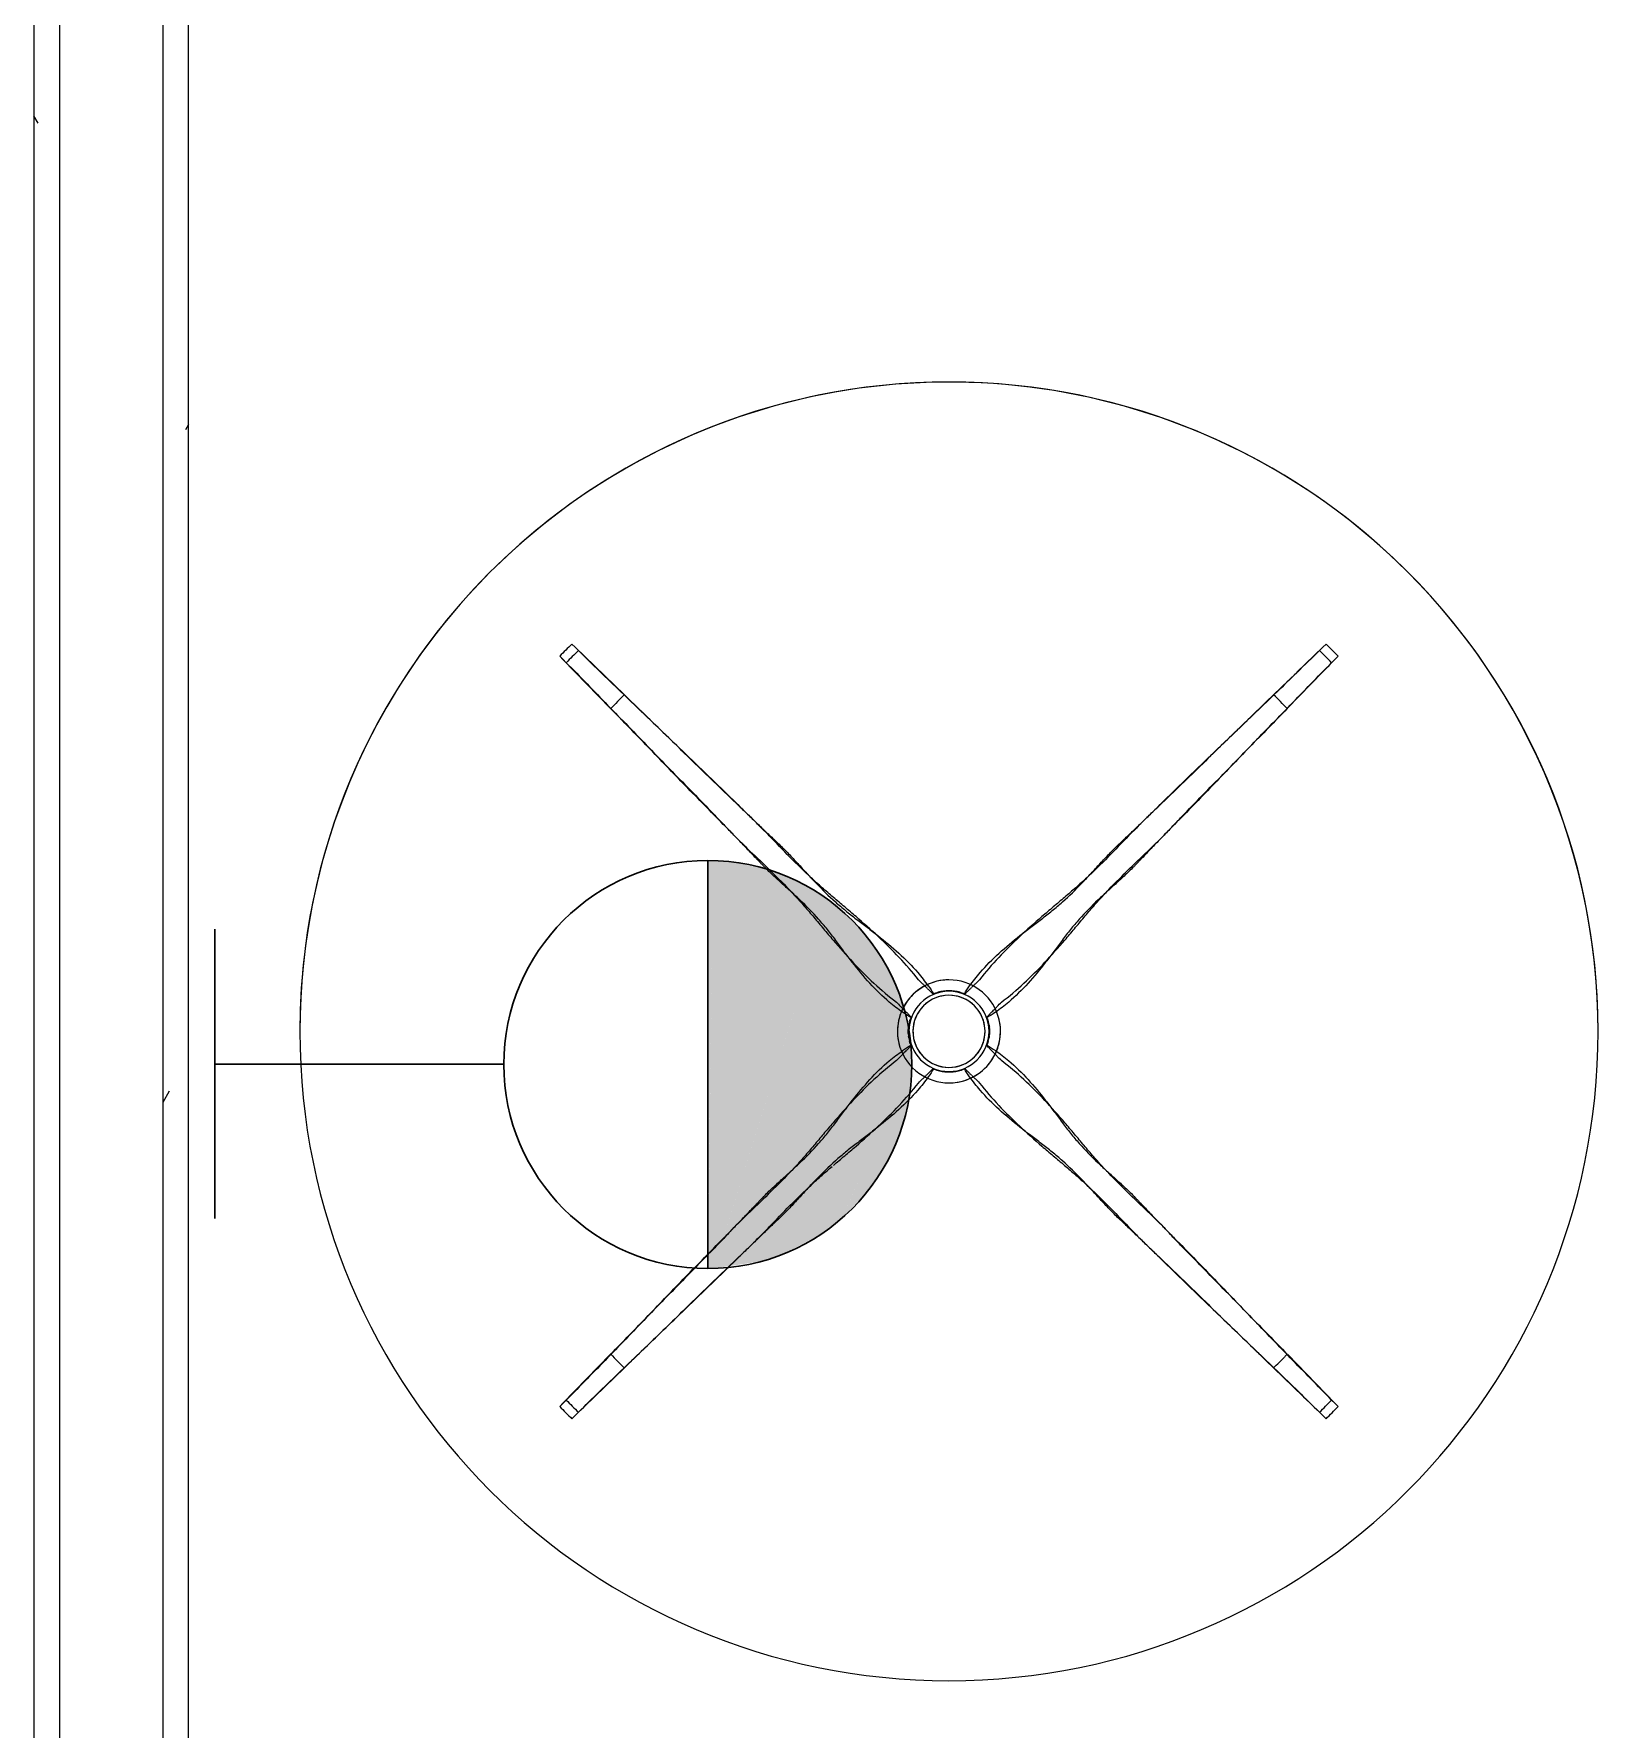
# Model space of a CAD drawing. Header units: inches. Extents: x 0 to 1865, y 0 to 1094.
# Drawn here: x 736.61 to 774.56, y 552.08 to 593.2 of the extents above; entities that cross this region are included whole.
import ezdxf

# ---------------------------------------------------------------- set-up
doc = ezdxf.new("R2010")
doc.units = ezdxf.units.IN
doc.header["$MEASUREMENT"] = 0
for name, color, linetype, lineweight in [('A-ANNO-NOTE', 131, 'Continuous', 9), ('A-WALL', 113, 'Continuous', 13), ('A-WALL-PATT', 111, 'Continuous', 13), ('I-FURN', 30, 'Continuous', 9), ('I-WALL', 2, 'Continuous', 13)]:
    doc.layers.add(name, color=color, linetype=linetype, lineweight=lineweight)
pattern_1 = [(0, (0, 0), (30.72, 7.68), [1.267, -21.773, 1.267, -21.773, -122.88]), (0, (0, 0), (30.72, 7.68), [-46.08, 1.267, -44.813, 1.267, -21.773, -53.76]), (0, (0, 0), (30.72, 7.68), [-115.2, 1.267, -14.093, 1.267, -37.133]), (120, (11.52, 3.84), (-22.011075, 22.7643), [1.267, -21.773, 1.267, -21.773, -122.88]), (120, (11.52, 3.84), (-22.011075, 22.7643), [-46.08, 1.267, -44.813, 1.267, -21.773, -53.76]), (120, (11.52, 3.84), (-22.011075, 22.7643), [-115.2, 1.267, -14.093, 1.267, -37.133]), (240, (15.36, 19.2), (-8.708925, -30.4443), [1.267, -21.773, 1.267, -21.773, -122.88]), (240, (15.36, 19.2), (-8.708925, -30.4443), [-46.08, 1.267, -44.813, 1.267, -21.773, -53.76]), (240, (15.36, 19.2), (-8.708925, -30.4443), [-115.2, 1.267, -14.093, 1.267, -37.133])]

# ---------------------------------------------------------------- blocks, each defined once
blk = doc.blocks.new('HighTower_FourResting_Round - 20_-7357573-Level 05 POWER _ SIGNAL')
at = {"layer": 'I-FURN'}
for p, q in [((-3.927, 5.299), (-4.003, 5.377)), ((-4.003, 5.377), (-3.924, 5.299)), ((-3.709, 5.673), (-3.63, 5.597)), ((-3.63, 5.594), (-3.709, 5.673)), ((-3.63, 5.597), (-2.434, 4.442)), ((-3.551, 5.515), (-3.63, 5.594)), ((13.312, 4.442), (14.509, 5.597)), ((14.509, 5.597), (14.588, 5.673)), ((14.882, 5.377), (14.805, 5.299)), ((-2.781, 4.117), (-3.927, 5.299)), ((-3.924, 5.299), (-3.845, 5.22)), ((14.805, 5.299), (13.648, 4.105)), ((5.066, -2.811), (5.054, -2.82)), ((5.825, -2.82), (5.813, -2.811)), ((4.513, -3.387), (4.521, -3.374)), ((6.358, -3.374), (6.366, -3.387)), ((4.513, -4.058), (4.521, -4.071)), ((6.358, -4.071), (6.366, -4.058)), ((5.066, -4.635), (5.054, -4.626)), ((5.825, -4.626), (5.812, -4.635)), ((-3.927, -12.744), (-2.769, -11.551)), ((-2.434, -11.888), (-2.99, -12.424)), ((14.509, -13.042), (13.312, -11.888)), ((13.648, -11.551), (14.805, -12.744)), ((-4.003, -12.823), (-3.927, -12.744)), ((-3, -12.435), (-3.63, -13.042)), ((14.805, -12.744), (14.882, -12.823)), ((-3.63, -13.042), (-3.709, -13.118)), ((14.588, -13.118), (14.509, -13.042))]:
    blk.add_line(p, q, dxfattribs=at)
at = {"layer": 'I-FURN', "flags": 128}
for points in [[(14.588, 5.673), (14.509, 5.594), (14.43, 5.515)], [(14.724, 5.22), (14.803, 5.299), (14.882, 5.377)], [(-3.845, -12.666), (-3.924, -12.744), (-4.003, -12.823)], [(14.882, -12.823), (14.803, -12.744), (14.724, -12.666)], [(-3.709, -13.118), (-3.63, -13.04), (-3.551, -12.961)], [(14.43, -12.961), (14.509, -13.04), (14.588, -13.118)]]:
    blk.add_lwpolyline(points, dxfattribs=at)
at = {"layer": 'I-FURN'}
for radius, start, end in [(15.75, 0, 180), (15.75, 0, 180), (13.114, 135.1467, 136.0566), (13.114, 134.2368, 135.1467), (12.891, 134.2221, 136.074), (12.891, 43.926, 45.7779), (13.114, 44.8533, 45.7632), (13.114, 43.9434, 44.8533), (11.342, 135.9037, 136.3301), (11.342, 133.9866, 135.8429), (11.342, 43.6699, 46.0134), (1.25, 90, 198), (1.25, 126, 270), (0.973, 90, 270), (0.875, 90, 234), (0.875, 90, 270), (0.875, 90, 270), (0.875, 90, 270), (1.25, 90, 126), (1.25, 18, 90), (1.25, 18, 90), (0.973, 270, 90), (0.875, 270, 90), (0.875, 270, 90), (0.875, 270, 90), (0.875, 18, 90), (1.25, 270, 18), (0.875, 270, 18), (1.25, 342, 18), (15.75, 180, 360), (15.75, 180, 230), (1.25, 198, 270), (1.25, 306, 342), (15.75, 300, 0), (0.875, 234, 270), (1.25, 270, 306), (11.342, 223.6694, 226.0134), (11.342, 313.9866, 316.3306), (12.891, 223.9259, 225.778), (12.891, 315.148, 316.0741), (13.114, 223.9435, 225.763), (12.891, 314.222, 315.148), (13.114, 314.237, 316.0565), (15.75, 230, 300)]:
    blk.add_arc((5.439, -3.723), radius, start, end, dxfattribs=at)
for points, knots in [([(4.697, -2.47), (4.551, -2.283), (4.239, -1.922), (3.727, -1.417), (3.277, -1.017), (2.911, -0.705), (2.634, -0.473), (2.361, -0.238), (2.006, 0.083), (1.578, 0.501), (1.164, 0.932), (0.872, 1.231), (0.702, 1.4), (0.573, 1.524), (0.443, 1.648), (0.27, 1.813), (-0.032, 2.103), (-0.461, 2.519), (-0.974, 3.021), (-1.66, 3.687), (-2.524, 4.514), (-3.21, 5.18), (-3.551, 5.515)], [0, 0, 0, 0, 0.0625, 0.125, 0.1875, 0.21875, 0.25, 0.28125, 0.3125, 0.375, 0.4375, 0.46875, 0.484375, 0.5, 0.515625, 0.53125, 0.5625, 0.625, 0.6875, 0.75, 0.875, 1, 1, 1, 1]), ([(14.43, 5.515), (14.089, 5.18), (13.403, 4.514), (12.539, 3.687), (11.852, 3.021), (11.34, 2.519), (10.911, 2.103), (10.609, 1.813), (10.436, 1.648), (10.306, 1.524), (10.176, 1.4), (10.007, 1.231), (9.715, 0.932), (9.301, 0.501), (8.873, 0.083), (8.527, -0.23), (8.355, -0.378), (8.272, -0.448)], [0, 0, 0, 0, 0.125, 0.25, 0.3125, 0.375, 0.4375, 0.46875, 0.484375, 0.5, 0.515625, 0.53125, 0.5625, 0.625, 0.6875, 0.71875, 0.7467682, 0.7467682, 0.7467682, 0.7467682]), ([(-3.845, 5.22), (-3.509, 4.879), (-2.84, 4.195), (-2.01, 3.332), (-1.342, 2.647), (-0.839, 2.135), (-0.421, 1.707), (-0.13, 1.405), (0.036, 1.233), (0.159, 1.102), (0.284, 0.973), (0.453, 0.804), (0.754, 0.514), (1.188, 0.102), (1.607, -0.325), (1.929, -0.68), (2.163, -0.955), (2.394, -1.233), (2.706, -1.601), (3.106, -2.052), (3.614, -2.563), (3.978, -2.872), (4.167, -3.015)], [0, 0, 0, 0, 0.125, 0.25, 0.3125, 0.375, 0.4375, 0.46875, 0.484375, 0.5, 0.515625, 0.53125, 0.5625, 0.625, 0.6875, 0.71875, 0.75, 0.78125, 0.8125, 0.875, 0.9375, 1, 1, 1, 1]), ([(8.716, -0.956), (8.794, -0.864), (8.95, -0.68), (9.272, -0.325), (9.691, 0.102), (10.124, 0.514), (10.425, 0.804), (10.595, 0.973), (10.72, 1.102), (10.843, 1.233), (11.009, 1.405), (11.3, 1.707), (11.718, 2.135), (12.221, 2.647), (12.889, 3.332), (13.719, 4.195), (14.388, 4.879), (14.724, 5.22)], [0.25, 0.25, 0.25, 0.25, 0.28125, 0.3125, 0.375, 0.4375, 0.46875, 0.484375, 0.5, 0.515625, 0.53125, 0.5625, 0.625, 0.6875, 0.75, 0.875, 1, 1, 1, 1]), ([(-2.434, 4.442), (-2.124, 4.137), (-1.656, 3.683), (-1.029, 3.08), (-0.558, 2.63), (-0.09, 2.176), (0.297, 1.795), (0.609, 1.492), (0.843, 1.266), (1.04, 1.078), (1.197, 0.928), (1.317, 0.817), (1.434, 0.703), (1.586, 0.548), (1.771, 0.349), (1.991, 0.108), (2.288, -0.209), (2.599, -0.513), (2.89, -0.761), (3.061, -0.898), (3.192, -0.998), (3.324, -1.098), (3.5, -1.231), (3.806, -1.468), (4.23, -1.821), (4.639, -2.23), (4.859, -2.508), (4.939, -2.62)], [0, 0, 0, 0, 0.125, 0.1875, 0.25, 0.3125, 0.375, 0.40625, 0.4375, 0.46875, 0.484375, 0.5, 0.515625, 0.53125, 0.5625, 0.59375, 0.625, 0.6875, 0.71875, 0.734375, 0.75, 0.765625, 0.78125, 0.8125, 0.875, 0.9375, 0.9775843, 0.9775843, 0.9775843, 0.9775843]), ([(5.94, -2.62), (6.019, -2.508), (6.24, -2.23), (6.649, -1.821), (7.073, -1.468), (7.379, -1.231), (7.555, -1.098), (7.687, -0.998), (7.818, -0.898), (7.989, -0.761), (8.279, -0.513), (8.59, -0.209), (8.888, 0.108), (9.108, 0.349), (9.293, 0.548), (9.445, 0.703), (9.562, 0.817), (9.681, 0.928), (9.839, 1.078), (10.035, 1.266), (10.27, 1.492), (10.581, 1.795), (10.969, 2.176), (11.437, 2.63), (11.908, 3.08), (12.535, 3.683), (13.003, 4.137), (13.312, 4.442)], [0.0224157, 0.0224157, 0.0224157, 0.0224157, 0.0625, 0.125, 0.1875, 0.21875, 0.234375, 0.25, 0.265625, 0.28125, 0.3125, 0.375, 0.40625, 0.4375, 0.46875, 0.484375, 0.5, 0.515625, 0.53125, 0.5625, 0.59375, 0.625, 0.6875, 0.75, 0.8125, 0.875, 1, 1, 1, 1]), ([(4.31, -3.258), (4.2, -3.182), (3.922, -2.968), (3.513, -2.563), (3.16, -2.135), (2.924, -1.826), (2.792, -1.649), (2.693, -1.515), (2.593, -1.382), (2.457, -1.21), (2.209, -0.918), (1.904, -0.608), (1.584, -0.312), (1.341, -0.094), (1.141, 0.09), (1.004, 0.222), (0.927, 0.3), (0.871, 0.359), (0.815, 0.418), (0.74, 0.497), (0.609, 0.635), (0.42, 0.832), (0.193, 1.066), (-0.112, 1.377), (-0.494, 1.764), (-0.95, 2.231), (-1.402, 2.702), (-2.007, 3.328), (-2.463, 3.796), (-2.769, 4.105)], [0.0235313, 0.0235313, 0.0235313, 0.0235313, 0.0625, 0.125, 0.1875, 0.21875, 0.234375, 0.25, 0.265625, 0.28125, 0.3125, 0.375, 0.40625, 0.4375, 0.46875, 0.484375, 0.4921875, 0.5, 0.5078125, 0.515625, 0.53125, 0.5625, 0.59375, 0.625, 0.6875, 0.75, 0.8125, 0.875, 1, 1, 1, 1]), ([(13.648, 4.105), (13.342, 3.796), (12.886, 3.328), (12.281, 2.702), (11.829, 2.231), (11.373, 1.764), (10.99, 1.377), (10.686, 1.066), (10.459, 0.832), (10.27, 0.635), (10.139, 0.497), (10.064, 0.418), (10.008, 0.359), (9.951, 0.3), (9.875, 0.222), (9.738, 0.09), (9.537, -0.094), (9.295, -0.312), (8.975, -0.608), (8.67, -0.918), (8.422, -1.21), (8.286, -1.382), (8.219, -1.471), (8.186, -1.515)], [0, 0, 0, 0, 0.125, 0.1875, 0.25, 0.3125, 0.375, 0.40625, 0.4375, 0.46875, 0.484375, 0.4921875, 0.5, 0.5078125, 0.515625, 0.53125, 0.5625, 0.59375, 0.625, 0.6875, 0.71875, 0.734375, 0.75, 0.75, 0.75, 0.75]), ([(8.244, -0.472), (8.152, -0.55), (7.968, -0.705), (7.602, -1.017), (7.152, -1.417), (6.64, -1.922), (6.328, -2.283), (6.182, -2.47)], [0.75, 0.75, 0.75, 0.75, 0.78125, 0.8125, 0.875, 0.9375, 1, 1, 1, 1]), ([(6.712, -3.015), (6.901, -2.872), (7.265, -2.563), (7.773, -2.052), (8.172, -1.601), (8.485, -1.233), (8.639, -1.048), (8.716, -0.956)], [0, 0, 0, 0, 0.0625, 0.125, 0.1875, 0.21875, 0.25, 0.25, 0.25, 0.25]), ([(8.186, -1.515), (8.153, -1.559), (8.087, -1.649), (7.954, -1.826), (7.719, -2.135), (7.365, -2.561), (6.959, -2.973), (6.675, -3.175), (6.565, -3.251)], [0.75, 0.75, 0.75, 0.75, 0.765625, 0.78125, 0.8125, 0.875, 0.9375, 0.9764687, 0.9764687, 0.9764687, 0.9764687]), ([(4.886, -2.653), (4.873, -2.641), (4.845, -2.613), (4.783, -2.554), (4.732, -2.504), (4.697, -2.47)], [0.6097845, 0.6097845, 0.6097845, 0.6097845, 0.7, 0.8, 1, 1, 1, 1]), ([(5.054, -2.82), (5.047, -2.813), (5.031, -2.797), (5.002, -2.767), (4.982, -2.748), (4.966, -2.732), (4.949, -2.715), (4.93, -2.697), (4.91, -2.678), (4.897, -2.664), (4.89, -2.657)], [0, 0, 0, 0, 0.2, 0.3, 0.35, 0.4, 0.45, 0.5, 0.55, 0.6, 0.6, 0.6, 0.6]), ([(5.989, -2.657), (5.982, -2.664), (5.968, -2.678), (5.949, -2.697), (5.93, -2.715), (5.913, -2.732), (5.897, -2.748), (5.877, -2.767), (5.847, -2.797), (5.832, -2.813), (5.825, -2.82)], [0.4, 0.4, 0.4, 0.4, 0.45, 0.5, 0.55, 0.6, 0.65, 0.7, 0.8, 1, 1, 1, 1]), ([(6.182, -2.47), (6.147, -2.504), (6.096, -2.554), (6.034, -2.613), (6.006, -2.641), (5.993, -2.653)], [0, 0, 0, 0, 0.2, 0.3, 0.3902155, 0.3902155, 0.3902155, 0.3902155]), ([(4.167, -3.015), (4.201, -3.05), (4.251, -3.101), (4.309, -3.161), (4.335, -3.187), (4.346, -3.198)], [0, 0, 0, 0, 0.2, 0.3, 0.3761662, 0.3761662, 0.3761662, 0.3761662]), ([(4.346, -3.198), (4.349, -3.201), (4.366, -3.219), (4.39, -3.243), (4.414, -3.268), (4.431, -3.285), (4.448, -3.301), (4.467, -3.321), (4.497, -3.351), (4.514, -3.367), (4.521, -3.374)], [0.3761662, 0.3761662, 0.3761662, 0.3761662, 0.4, 0.5, 0.55, 0.6, 0.65, 0.7, 0.8, 1, 1, 1, 1]), ([(6.358, -3.374), (6.364, -3.367), (6.381, -3.351), (6.411, -3.321), (6.431, -3.301), (6.447, -3.285), (6.465, -3.268), (6.489, -3.243), (6.509, -3.222), (6.523, -3.208)], [0, 0, 0, 0, 0.2, 0.3, 0.35, 0.4, 0.45, 0.5, 0.6, 0.6, 0.6, 0.6]), ([(6.529, -3.202), (6.541, -3.19), (6.568, -3.162), (6.628, -3.101), (6.678, -3.05), (6.712, -3.015)], [0.6151384, 0.6151384, 0.6151384, 0.6151384, 0.7, 0.8, 1, 1, 1, 1]), ([(4.521, -3.374), (4.486, -3.463), (4.433, -3.697), (4.469, -3.938), (4.521, -4.071)], [0, 0, 0, 0, 0.4, 1, 1, 1, 1]), ([(6.358, -4.071), (6.392, -3.983), (6.446, -3.748), (6.409, -3.507), (6.358, -3.374)], [0, 0, 0, 0, 0.4, 1, 1, 1, 1]), ([(4.521, -4.071), (4.514, -4.078), (4.497, -4.094), (4.467, -4.124), (4.447, -4.144), (4.431, -4.161), (4.414, -4.178), (4.389, -4.203), (4.366, -4.227), (4.349, -4.244), (4.346, -4.248)], [0, 0, 0, 0, 0.2, 0.3, 0.35, 0.4, 0.45, 0.5, 0.6, 0.6235555, 0.6235555, 0.6235555, 0.6235555]), ([(6.523, -4.237), (6.509, -4.223), (6.489, -4.203), (6.465, -4.178), (6.448, -4.161), (6.431, -4.144), (6.412, -4.124), (6.382, -4.094), (6.364, -4.078), (6.358, -4.071)], [0.4, 0.4, 0.4, 0.4, 0.5, 0.55, 0.6, 0.65, 0.7, 0.8, 1, 1, 1, 1]), ([(-2.769, -11.551), (-2.463, -11.241), (-2.007, -10.774), (-1.402, -10.148), (-0.95, -9.677), (-0.494, -9.21), (-0.112, -8.823), (0.193, -8.512), (0.42, -8.278), (0.609, -8.081), (0.74, -7.943), (0.815, -7.864), (0.871, -7.805), (0.927, -7.746), (1.004, -7.668), (1.141, -7.536), (1.341, -7.352), (1.584, -7.133), (1.904, -6.838), (2.209, -6.527), (2.457, -6.236), (2.593, -6.063), (2.693, -5.931), (2.792, -5.797), (2.924, -5.62), (3.16, -5.311), (3.513, -4.883), (3.922, -4.478), (4.2, -4.263), (4.31, -4.188)], [0, 0, 0, 0, 0.125, 0.1875, 0.25, 0.3125, 0.375, 0.40625, 0.4375, 0.46875, 0.484375, 0.4921875, 0.5, 0.5078125, 0.515625, 0.53125, 0.5625, 0.59375, 0.625, 0.6875, 0.71875, 0.734375, 0.75, 0.765625, 0.78125, 0.8125, 0.875, 0.9375, 0.9764675, 0.9764675, 0.9764675, 0.9764675]), ([(4.167, -4.431), (3.977, -4.574), (3.614, -4.882), (3.106, -5.393), (2.706, -5.845), (2.394, -6.212), (2.163, -6.491), (1.929, -6.765), (1.607, -7.121), (1.188, -7.548), (0.754, -7.959), (0.453, -8.25), (0.284, -8.419), (0.159, -8.548), (0.035, -8.678), (-0.13, -8.851), (-0.421, -9.153), (-0.839, -9.581), (-1.343, -10.092), (-1.677, -10.435), (-1.843, -10.607)], [0, 0, 0, 0, 0.0625, 0.125, 0.1875, 0.21875, 0.25, 0.28125, 0.3125, 0.375, 0.4375, 0.46875, 0.484375, 0.5, 0.515625, 0.53125, 0.5625, 0.625, 0.6875, 0.75, 0.75, 0.75, 0.75]), ([(4.346, -4.248), (4.335, -4.259), (4.309, -4.285), (4.251, -4.345), (4.201, -4.396), (4.167, -4.431)], [0.6235555, 0.6235555, 0.6235555, 0.6235555, 0.7, 0.8, 1, 1, 1, 1]), ([(6.712, -4.431), (6.678, -4.396), (6.628, -4.345), (6.568, -4.283), (6.541, -4.256), (6.53, -4.244)], [0, 0, 0, 0, 0.2, 0.3, 0.3848505, 0.3848505, 0.3848505, 0.3848505]), ([(6.569, -4.188), (6.679, -4.263), (6.956, -4.478), (7.366, -4.883), (7.719, -5.311), (7.954, -5.62), (8.087, -5.797), (8.186, -5.931), (8.286, -6.063), (8.422, -6.236), (8.67, -6.527), (8.975, -6.838), (9.295, -7.133), (9.537, -7.352), (9.738, -7.536), (9.875, -7.668), (9.951, -7.746), (10.008, -7.805), (10.064, -7.864), (10.139, -7.943), (10.27, -8.081), (10.459, -8.278), (10.686, -8.512), (10.99, -8.823), (11.373, -9.21), (11.829, -9.677), (12.281, -10.148), (12.886, -10.774), (13.342, -11.241), (13.648, -11.551)], [0.0235325, 0.0235325, 0.0235325, 0.0235325, 0.0625, 0.125, 0.1875, 0.21875, 0.234375, 0.25, 0.265625, 0.28125, 0.3125, 0.375, 0.40625, 0.4375, 0.46875, 0.484375, 0.4921875, 0.5, 0.5078125, 0.515625, 0.53125, 0.5625, 0.59375, 0.625, 0.6875, 0.75, 0.8125, 0.875, 1, 1, 1, 1]), ([(10.72, -8.548), (10.678, -8.505), (10.595, -8.419), (10.426, -8.25), (10.124, -7.959), (9.691, -7.548), (9.272, -7.121), (8.95, -6.765), (8.716, -6.491), (8.485, -6.212), (8.172, -5.845), (7.773, -5.393), (7.265, -4.882), (6.901, -4.574), (6.712, -4.431)], [0.5, 0.5, 0.5, 0.5, 0.515625, 0.53125, 0.5625, 0.625, 0.6875, 0.71875, 0.75, 0.78125, 0.8125, 0.875, 0.9375, 1, 1, 1, 1]), ([(4.939, -4.826), (4.859, -4.938), (4.639, -5.216), (4.23, -5.625), (3.806, -5.978), (3.5, -6.215), (3.324, -6.348), (3.192, -6.448), (3.061, -6.548), (2.89, -6.685), (2.599, -6.933), (2.288, -7.237), (1.991, -7.554), (1.771, -7.795), (1.586, -7.994), (1.434, -8.149), (1.317, -8.262), (1.197, -8.374), (1.04, -8.524), (0.843, -8.711), (0.609, -8.938), (0.297, -9.241), (-0.09, -9.622), (-0.558, -10.076), (-1.03, -10.526), (-1.656, -11.129), (-2.124, -11.583), (-2.434, -11.888)], [0.0224129, 0.0224129, 0.0224129, 0.0224129, 0.0625, 0.125, 0.1875, 0.21875, 0.234375, 0.25, 0.265625, 0.28125, 0.3125, 0.375, 0.40625, 0.4375, 0.46875, 0.484375, 0.5, 0.515625, 0.53125, 0.5625, 0.59375, 0.625, 0.6875, 0.75, 0.8125, 0.875, 1, 1, 1, 1]), ([(4.697, -4.976), (4.732, -4.942), (4.783, -4.892), (4.845, -4.833), (4.873, -4.805), (4.886, -4.793)], [0, 0, 0, 0, 0.2, 0.3, 0.3903595, 0.3903595, 0.3903595, 0.3903595]), ([(4.89, -4.789), (4.897, -4.782), (4.911, -4.768), (4.93, -4.749), (4.949, -4.731), (4.966, -4.714), (4.982, -4.698), (5.002, -4.679), (5.032, -4.649), (5.047, -4.633), (5.054, -4.626)], [0.4, 0.4, 0.4, 0.4, 0.45, 0.5, 0.55, 0.6, 0.65, 0.7, 0.8, 1, 1, 1, 1]), ([(5.825, -4.626), (5.831, -4.633), (5.847, -4.649), (5.877, -4.679), (5.897, -4.698), (5.913, -4.714), (5.93, -4.731), (5.948, -4.749), (5.968, -4.768), (5.982, -4.782), (5.989, -4.789)], [0, 0, 0, 0, 0.2, 0.3, 0.35, 0.4, 0.45, 0.5, 0.55, 0.6, 0.6, 0.6, 0.6]), ([(9.562, -8.262), (9.523, -8.225), (9.445, -8.149), (9.293, -7.994), (9.108, -7.795), (8.888, -7.554), (8.59, -7.237), (8.279, -6.933), (7.989, -6.685), (7.818, -6.548), (7.687, -6.448), (7.555, -6.348), (7.379, -6.215), (7.073, -5.978), (6.65, -5.624), (6.235, -5.218), (6.026, -4.935), (5.946, -4.823)], [0.5, 0.5, 0.5, 0.5, 0.515625, 0.53125, 0.5625, 0.59375, 0.625, 0.6875, 0.71875, 0.734375, 0.75, 0.765625, 0.78125, 0.8125, 0.875, 0.9375, 0.9775871, 0.9775871, 0.9775871, 0.9775871]), ([(5.993, -4.793), (6.006, -4.805), (6.034, -4.833), (6.064, -4.861), (6.08, -4.877)], [0.6096405, 0.6096405, 0.6096405, 0.6096405, 0.7, 0.8, 0.8, 0.8, 0.8]), ([(-2.999, -12.422), (-2.84, -12.268), (-2.338, -11.782), (-1.66, -11.132), (-0.973, -10.467), (-0.461, -9.965), (-0.032, -9.549), (0.27, -9.259), (0.443, -9.093), (0.573, -8.97), (0.703, -8.846), (0.872, -8.677), (1.164, -8.378), (1.578, -7.947), (2.006, -7.529), (2.361, -7.208), (2.634, -6.973), (2.911, -6.741), (3.277, -6.428), (3.727, -6.029), (4.239, -5.524), (4.551, -5.163), (4.697, -4.976)], [0.0672357, 0.0672357, 0.0672357, 0.0672357, 0.125, 0.25, 0.3125, 0.375, 0.4375, 0.46875, 0.484375, 0.5, 0.515625, 0.53125, 0.5625, 0.625, 0.6875, 0.71875, 0.75, 0.78125, 0.8125, 0.875, 0.9375, 1, 1, 1, 1]), ([(6.182, -4.976), (6.327, -5.163), (6.64, -5.524), (7.152, -6.029), (7.602, -6.428), (7.968, -6.741), (8.244, -6.973), (8.518, -7.208), (8.873, -7.529), (9.301, -7.947), (9.715, -8.378), (10.007, -8.677), (10.176, -8.846), (10.306, -8.97), (10.436, -9.093), (10.609, -9.259), (10.911, -9.549), (11.34, -9.965), (11.852, -10.467), (12.196, -10.8), (12.368, -10.966)], [0, 0, 0, 0, 0.0625, 0.125, 0.1875, 0.21875, 0.25, 0.28125, 0.3125, 0.375, 0.4375, 0.46875, 0.484375, 0.5, 0.515625, 0.53125, 0.5625, 0.625, 0.6875, 0.75, 0.75, 0.75, 0.75]), ([(13.312, -11.888), (13.003, -11.583), (12.535, -11.129), (11.908, -10.526), (11.437, -10.076), (10.969, -9.622), (10.581, -9.241), (10.27, -8.938), (10.035, -8.711), (9.839, -8.524), (9.681, -8.374), (9.602, -8.3), (9.562, -8.262)], [0, 0, 0, 0, 0.125, 0.1875, 0.25, 0.3125, 0.375, 0.40625, 0.4375, 0.46875, 0.484375, 0.5, 0.5, 0.5, 0.5]), ([(14.724, -12.666), (14.388, -12.325), (13.719, -11.64), (12.889, -10.778), (12.221, -10.092), (11.718, -9.581), (11.3, -9.153), (11.009, -8.851), (10.843, -8.678), (10.761, -8.592), (10.72, -8.548)], [0, 0, 0, 0, 0.125, 0.25, 0.3125, 0.375, 0.4375, 0.46875, 0.484375, 0.5, 0.5, 0.5, 0.5])]:
    blk.add_open_spline(points, degree=3, knots=knots, dxfattribs=at)
for points in [[(4.939, -2.62), (4.984, -2.683), (5.026, -2.746), (5.066, -2.811)], [(5.439, -2.739), (5.395, -2.739), (5.307, -2.745), (5.177, -2.772), (5.094, -2.802), (5.054, -2.82)], [(5.066, -2.811), (5.125, -2.787), (5.248, -2.749), (5.375, -2.736), (5.439, -2.736)], [(5.439, -2.736), (5.503, -2.736), (5.631, -2.749), (5.754, -2.787), (5.813, -2.811)], [(5.825, -2.82), (5.785, -2.802), (5.701, -2.772), (5.572, -2.745), (5.483, -2.739), (5.439, -2.739)], [(5.813, -2.811), (5.853, -2.746), (5.895, -2.683), (5.94, -2.62)], [(4.513, -3.387), (4.445, -3.348), (4.379, -3.305), (4.314, -3.261)], [(6.569, -3.258), (6.502, -3.304), (6.435, -3.347), (6.366, -3.387)], [(4.456, -3.794), (4.452, -3.747), (4.45, -3.698), (4.454, -3.651)], [(4.46, -3.609), (4.462, -3.591), (4.465, -3.573), (4.469, -3.555)], [(4.484, -3.481), (4.489, -3.46), (4.496, -3.439), (4.503, -3.419)], [(6.377, -3.419), (6.383, -3.439), (6.389, -3.46), (6.395, -3.481)], [(6.411, -3.555), (6.414, -3.573), (6.417, -3.591), (6.419, -3.609)], [(6.423, -3.651), (6.427, -3.699), (6.429, -3.747), (6.425, -3.794)], [(4.314, -4.185), (4.379, -4.14), (4.445, -4.098), (4.513, -4.058)], [(4.46, -3.837), (4.459, -3.832), (4.459, -3.827), (4.458, -3.822)], [(4.468, -3.891), (4.465, -3.873), (4.462, -3.855), (4.46, -3.837)], [(4.502, -4.027), (4.495, -4.006), (4.489, -3.985), (4.484, -3.964)], [(6.366, -4.058), (6.435, -4.099), (6.502, -4.142), (6.569, -4.188)], [(6.395, -3.964), (6.39, -3.985), (6.383, -4.006), (6.376, -4.027)], [(6.419, -3.837), (6.417, -3.855), (6.414, -3.873), (6.409, -3.89)], [(6.421, -3.822), (6.42, -3.827), (6.42, -3.832), (6.419, -3.837)], [(5.066, -4.635), (5.026, -4.699), (4.984, -4.763), (4.939, -4.826)], [(5.054, -4.626), (5.094, -4.644), (5.177, -4.674), (5.307, -4.701), (5.395, -4.707), (5.439, -4.707)], [(5.439, -4.709), (5.375, -4.709), (5.248, -4.697), (5.125, -4.659), (5.066, -4.635)], [(5.439, -4.707), (5.483, -4.707), (5.572, -4.701), (5.701, -4.674), (5.784, -4.644), (5.825, -4.626)], [(5.812, -4.635), (5.754, -4.659), (5.631, -4.697), (5.503, -4.709), (5.439, -4.709)], [(5.94, -4.826), (5.895, -4.763), (5.853, -4.699), (5.812, -4.635)], [(6.08, -4.877), (6.112, -4.909), (6.146, -4.942), (6.182, -4.976)], [(-1.843, -10.607), (-2.176, -10.95), (-2.84, -11.64), (-3.509, -12.325), (-3.845, -12.666)], [(12.368, -10.966), (12.712, -11.298), (13.403, -11.96), (14.089, -12.626), (14.43, -12.961)], [(-3.551, -12.961), (-3.37, -12.783), (-3.188, -12.606), (-3.006, -12.429)]]:
    blk.add_open_spline(points, degree=3, dxfattribs=at)

msp = doc.modelspace()

# ---------------------------------------------------------------- hatches: boundary and pattern name
at = {"layer": 'A-ANNO-NOTE'}
for points in [[(752.961, 563.247), (753.093, 573.146), (752.961, 573.147), (752.961, 564.798)], [(752.961, 563.247), (753.093, 563.249), (753.093, 573.146), (752.982, 564.798)], [(754.39, 572.937), (753.487, 573.119), (753.093, 573.146)], [(755.007, 572.705), (754.39, 572.937), (753.093, 573.146)], [(755.913, 572.171), (755.007, 572.705), (753.093, 573.146)], [(753.093, 563.249), (755.913, 572.171), (753.093, 573.146), (753.093, 564.798)], [(755.913, 572.171), (755.474, 572.462), (755.007, 572.705)], [(753.093, 563.249), (756.221, 564.472), (755.913, 572.171), (753.583, 564.798)], [(756.221, 564.472), (757.226, 570.71), (755.913, 572.171), (756.208, 564.798)], [(756.855, 571.254), (756.508, 571.651), (755.913, 572.171)], [(757.226, 570.71), (756.855, 571.254), (755.913, 572.171)], [(756.221, 564.472), (757.909, 568.329), (757.226, 570.71), (756.273, 564.798)], [(757.909, 568.329), (757.522, 570.122), (757.226, 570.71), (757.688, 569.099)], [(757.799, 569.244), (757.737, 569.5), (757.522, 570.122)], [(757.909, 568.329), (757.799, 569.244), (757.522, 570.122), (757.743, 569.099)], [(757.909, 568.329), (757.823, 569.099), (757.817, 569.099)], [(756.221, 564.472), (757.086, 565.461), (757.909, 568.329), (756.364, 564.798)], [(757.086, 565.461), (757.909, 568.066), (757.909, 568.329)], [(757.086, 565.461), (757.354, 565.915), (757.909, 568.066)], [(757.354, 565.915), (757.618, 566.518), (757.909, 568.066)], [(757.618, 566.518), (757.867, 567.54), (757.909, 568.066)], [(757.618, 566.518), (757.77, 567.023), (757.867, 567.54)], [(756.221, 564.472), (756.855, 565.141), (757.086, 565.461), (756.506, 564.798)], [(753.093, 563.249), (754.764, 563.587), (756.221, 564.472)], [(754.764, 563.587), (755.698, 564.073), (756.221, 564.472)], [(753.093, 563.249), (754.264, 563.422), (754.764, 563.587)], [(753.093, 563.249), (753.487, 563.276), (754.008, 563.359)]]:
    msp.add_hatch(color=256, dxfattribs=at).paths.add_polyline_path(points, flags=0)
at = {"layer": 'A-WALL-PATT', "lineweight": 9}
h = msp.add_hatch(dxfattribs=at)
h.set_pattern_fill('FP_1', color=256, style=0, pattern_type=2)
h.set_pattern_definition(pattern_1)
h.paths.add_polyline_path([(736.609, 475.125), (737.234, 475.125), (737.234, 508.75), (736.609, 508.75), (736.609, 508.25), (736.734, 508.25), (736.734, 476.797), (736.609, 476.797)], flags=0)
h.paths.add_polyline_path([(736.609, 511.25), (737.234, 511.25), (737.212, 748), (736.609, 748), (736.609, 511.875)], flags=0)
h.paths.add_polyline_path([(737.199, 748.5), (737.234, 748.5), (737.234, 750.301), (736.609, 750.301), (736.609, 748.5)], flags=0)
h = msp.add_hatch(dxfattribs=at)
h.set_pattern_fill('FP_1', color=256, style=0, pattern_type=2)
h.set_pattern_definition(pattern_1)
h.paths.add_polyline_path([(739.734, 475.125), (740.359, 475.125), (740.359, 651.676), (739.734, 651.676), (739.734, 475.75), (737.234, 475.75), (737.246, 475.125), (739.732, 475.125)], flags=0)
h.paths.add_polyline_path([(739.734, 654.176), (740.359, 654.176), (740.359, 747.176), (739.734, 747.172), (739.734, 654.801)], flags=0)

# ---------------------------------------------------------------- linework, layer by layer
at = {"layer": 'A-ANNO-NOTE'}
msp.add_line((752.961, 573.147), (752.961, 563.247), dxfattribs=at)
at = {"layer": 'A-ANNO-NOTE', "lineweight": 30}
for p, q in [((752.961, 573.147), (752.961, 563.247)), ((740.999, 571.476), (740.999, 564.463)), ((740.999, 568.204), (748.011, 568.204))]:
    msp.add_line(p, q, dxfattribs=at)
msp.add_circle((752.961, 568.197), 4.95, dxfattribs=at)
msp.add_circle((752.961, 568.197), 4.95, dxfattribs=at)
msp.add_circle((752.961, 568.197), 4.95, dxfattribs=at)
msp.add_circle((752.961, 568.197), 4.95, dxfattribs=at)
msp.add_circle((752.961, 568.197), 4.95, dxfattribs=at)
msp.add_circle((752.961, 568.197), 4.95, dxfattribs=at)
msp.add_circle((752.961, 568.197), 4.95, dxfattribs=at)
at = {"layer": 'A-ANNO-NOTE'}
msp.add_arc((752.961, 568.197), 4.95, 270, 90, dxfattribs=at)
at = {"layer": 'A-WALL'}
for p, q in [((737.234, 750.301), (737.234, 511.25)), ((739.734, 651.676), (739.734, 475.75))]:
    msp.add_line(p, q, dxfattribs=at)
at = {"layer": 'I-WALL'}
for p, q in [((736.609, 748), (736.609, 511.875)), ((740.359, 475.125), (740.359, 651.051))]:
    msp.add_line(p, q, dxfattribs=at)

# ---------------------------------------------------------------- block references
at = {"layer": 'I-FURN', "rotation": 180}
msp.add_blockref('HighTower_FourResting_Round - 20_-7357573-Level 05 POWER _ SIGNAL', (764.251, 565.277), dxfattribs=at)

doc.saveas('drawing.dxf')
